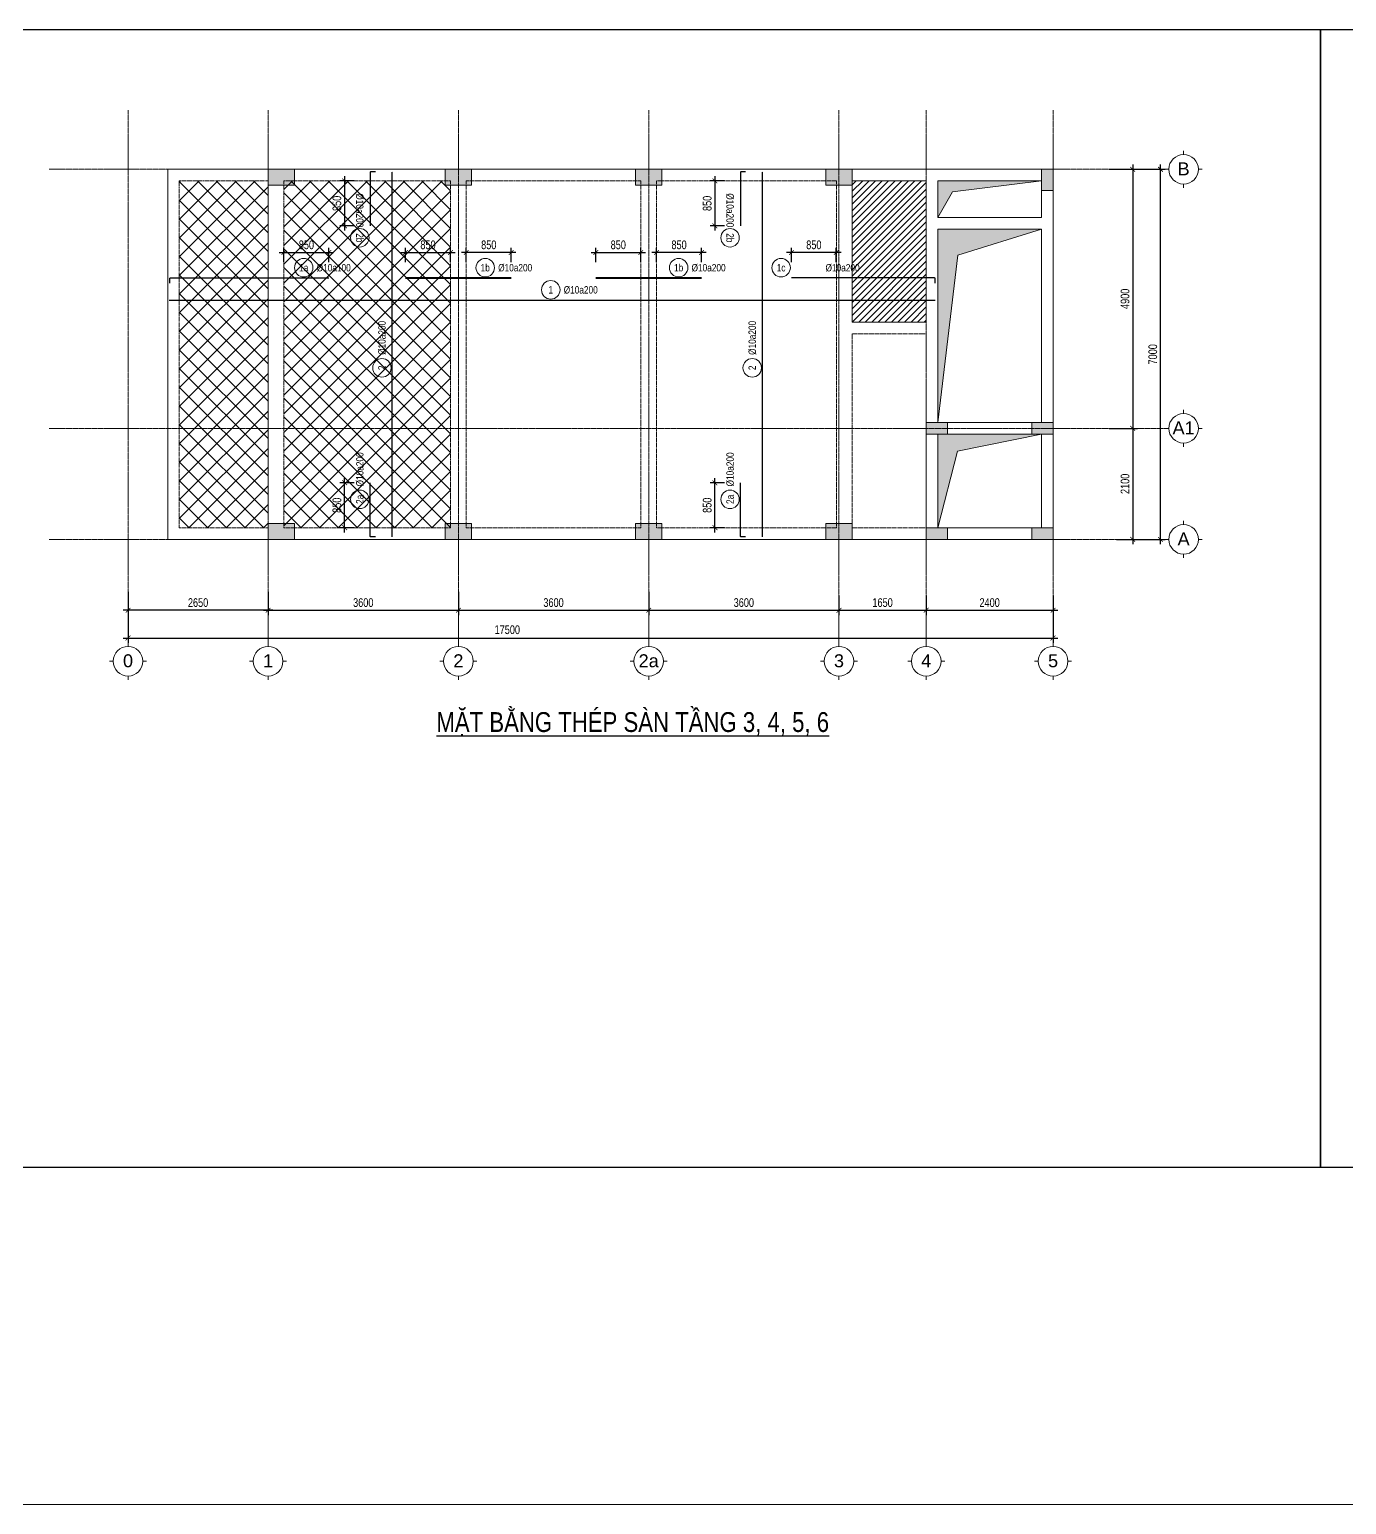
# Model space of a CAD drawing. Extents: x -165145 to 691808, y -202842 to 311040.
# Drawn here: x 266647 to 291563, y -146670 to -118769 of the extents above; entities that cross this region are included whole.
import ezdxf
from ezdxf.enums import TextEntityAlignment as Align

# ---------------------------------------------------------------- set-up
doc = ezdxf.new("R2010")
doc.units = 0
doc.header["$LTSCALE"] = 10
doc.header["$MEASUREMENT"] = 0
for name, pattern in [('CENTER', [2, 1.25, -0.25, 0.25, -0.25]), ('HIDDEN', [2.3807, 1.587, -0.7937]), ('ketcau-1', [2, 1, 1])]:
    doc.linetypes.add(name, pattern=pattern)
doc.layers.get('0').update_dxf_attribs({"linetype": 'CONTINUOUS'})
doc.layers.get('Defpoints').update_dxf_attribs({"color": 5, "linetype": 'CONTINUOUS'})
for name, color, linetype, lineweight in [('DCE_TopBars', 1, 'CONTINUOUS', 40), ('GE_KC_DIM', 1, 'CONTINUOUS', 20), ('GE_KC_HATCH', 250, 'CONTINUOUS', 20), ('GE_KC_NETKHUAT', 9, 'HIDDEN', 20), ('GE_KC_NETMANH', 8, 'CONTINUOUS', 20), ('GE_KC_NETTHAY', 2, 'CONTINUOUS', 20), ('GE_KC_TEXT', 4, 'CONTINUOUS', 20), ('GE_KC_TEXT TRUC', 4, 'CONTINUOUS', 20), ('GE_KC_TRUC', 5, 'CENTER', 20), ('L-SITE', 91, 'CONTINUOUS', 9)]:
    doc.layers.add(name, color=color, linetype=linetype, lineweight=lineweight)
for name, color, linetype in [('GE_KC_AXIS', 5, 'CENTER'), ('GE_KC_STEEL', 6, 'CONTINUOUS'), ('GE_KC_TEXT_BIG', 4, 'CONTINUOUS')]:
    doc.layers.add(name, color=color, linetype=linetype)
doc.styles.add('Arial', font='arial.ttf', dxfattribs={"height": 400})
doc.styles.add('Dce_Text', font='arial.ttf', dxfattribs={"width": 0.8})
doc.styles.add('GE_KC-Arial', font='arial.ttf', dxfattribs={"width": 0.75})
doc.dimstyles.new('GE_KC_DIM75', dxfattribs={"dimscale": 75, "dimtxt": 2.2, "dimasz": 1.2, "dimexe": 1.2, "dimexo": 0, "dimgap": 0.8, "dimtad": 1, "dimdec": 0, "dimzin": 1, "dimdsep": 46, "dimtxsty": 'GE_KC-Arial', "dimblk": 'ARCHTICK', "dimcen": 1.2, "dimdle": 1.2, "dimclrd": 1, "dimclre": 1, "dimclrt": 4, "dimadec": 0, "dimazin": 0, "dimtfac": 1, "dimtdec": 0, "dimtix": 1, "dimtmove": 2, "dimatfit": 3, "dimfxl": 0.15, "dimtvp": 0.833333, "dimtolj": 1, "dimtzin": 0, "dimarcsym": 0})

# ---------------------------------------------------------------- blocks, each defined once
blk = doc.blocks.new('Grid - M_Grid Head - Circle-24584-TẦNG 2')
at = {"layer": 'L-SITE'}
for p, q in [((0, 4), (0, 5)), ((-4, 0), (-5, 0)), ((4, 0), (5, 0)), ((0, -4), (0, -5))]:
    blk.add_line(p, q, dxfattribs=at)
blk.add_circle((0, 0), 4, dxfattribs=at)
blk = doc.blocks.new('_ArchTick')
at = {"color": 0, "linetype": 'ByBlock', "const_width": 0.15}
blk.add_lwpolyline([(-0.5, -0.5), (0.5, 0.5)], dxfattribs=at)
blk = doc.blocks.new('*D1464')
at = {"layer": 'Defpoints', "color": 0, "transparency": 16777216}
for p in [(15914, 7000), (16882, 7000), (16048, 0)]:
    blk.add_point(p, dxfattribs=at)
at = {"layer": 'GE_KC_DIM', "color": 1, "lineweight": -2, "transparency": 16777216}
for p, q in [((15914, 7000), (16972, 7000)), ((16882, -90), (16882, 7090)), ((16048, 0), (16972, 0))]:
    blk.add_line(p, q, dxfattribs=at)
at = {"layer": 'GE_KC_DIM', "color": 1, "lineweight": -2, "transparency": 16777216, "xscale": 90, "yscale": 90, "zscale": 90}
for p, rotation in [((16882, 7000), 90), ((16882, 0), 270)]:
    blk.add_blockref('_ArchTick', p, dxfattribs=dict(at, rotation=rotation))
at = {"layer": 'GE_KC_DIM', "color": 4, "transparency": 16777216, "insert": (16737, 3500), "char_height": 165, "attachment_point": 5, "rotation": 90, "style": 'GE_KC-Arial'}
blk.add_mtext('\\A1;7000', dxfattribs=at)
blk = doc.blocks.new('*D1465')
at = {"layer": 'Defpoints', "color": 0, "transparency": 16777216}
for p in [(0, -991), (3600, -991), (3600, -1341)]:
    blk.add_point(p, dxfattribs=at)
at = {"layer": 'GE_KC_DIM', "color": 1, "lineweight": -2, "transparency": 16777216}
for p, q in [((0, -991), (0, -1431)), ((3600, -991), (3600, -1431)), ((-90, -1341), (3690, -1341))]:
    blk.add_line(p, q, dxfattribs=at)
at = {"layer": 'GE_KC_DIM', "color": 1, "lineweight": -2, "transparency": 16777216, "xscale": 90, "yscale": 90, "zscale": 90, "rotation": 180}
blk.add_blockref('_ArchTick', (0, -1341), dxfattribs=at)
at = {"layer": 'GE_KC_DIM', "color": 1, "lineweight": -2, "transparency": 16777216, "xscale": 90, "yscale": 90, "zscale": 90}
blk.add_blockref('_ArchTick', (3600, -1341), dxfattribs=at)
at = {"layer": 'GE_KC_DIM', "color": 4, "transparency": 16777216, "insert": (1800, -1197), "char_height": 165, "attachment_point": 5, "style": 'GE_KC-Arial'}
blk.add_mtext('\\A1;3600', dxfattribs=at)
blk = doc.blocks.new('*D1466')
at = {"layer": 'Defpoints', "color": 0, "transparency": 16777216}
for p in [(10800, -1062), (12450, -1062), (12450, -1341)]:
    blk.add_point(p, dxfattribs=at)
at = {"layer": 'GE_KC_DIM', "color": 1, "lineweight": -2, "transparency": 16777216}
for p, q in [((10800, -1062), (10800, -1431)), ((12450, -1062), (12450, -1431)), ((10710, -1341), (12540, -1341))]:
    blk.add_line(p, q, dxfattribs=at)
at = {"layer": 'GE_KC_DIM', "color": 1, "lineweight": -2, "transparency": 16777216, "xscale": 90, "yscale": 90, "zscale": 90, "rotation": 180}
blk.add_blockref('_ArchTick', (10800, -1341), dxfattribs=at)
at = {"layer": 'GE_KC_DIM', "color": 1, "lineweight": -2, "transparency": 16777216, "xscale": 90, "yscale": 90, "zscale": 90}
blk.add_blockref('_ArchTick', (12450, -1341), dxfattribs=at)
at = {"layer": 'GE_KC_DIM', "color": 4, "transparency": 16777216, "insert": (11625, -1197), "char_height": 165, "attachment_point": 5, "style": 'GE_KC-Arial'}
blk.add_mtext('\\A1;1650', dxfattribs=at)
blk = doc.blocks.new('*D1467')
at = {"layer": 'Defpoints', "color": 0, "transparency": 16777216}
for p in [(12450, -1062), (14850, -1062), (14850, -1341)]:
    blk.add_point(p, dxfattribs=at)
at = {"layer": 'GE_KC_DIM', "color": 1, "lineweight": -2, "transparency": 16777216}
for p, q in [((12450, -1062), (12450, -1431)), ((14850, -1062), (14850, -1431)), ((12360, -1341), (14940, -1341))]:
    blk.add_line(p, q, dxfattribs=at)
at = {"layer": 'GE_KC_DIM', "color": 1, "lineweight": -2, "transparency": 16777216, "xscale": 90, "yscale": 90, "zscale": 90, "rotation": 180}
blk.add_blockref('_ArchTick', (12450, -1341), dxfattribs=at)
at = {"layer": 'GE_KC_DIM', "color": 1, "lineweight": -2, "transparency": 16777216, "xscale": 90, "yscale": 90, "zscale": 90}
blk.add_blockref('_ArchTick', (14850, -1341), dxfattribs=at)
at = {"layer": 'GE_KC_DIM', "color": 4, "transparency": 16777216, "insert": (13650, -1197), "char_height": 165, "attachment_point": 5, "style": 'GE_KC-Arial'}
blk.add_mtext('\\A1;2400', dxfattribs=at)
blk = doc.blocks.new('*D1468')
at = {"layer": 'Defpoints', "color": 0, "transparency": 16777216}
for p in [(-2650, -991), (14850, -1062), (14850, -1866)]:
    blk.add_point(p, dxfattribs=at)
at = {"layer": 'GE_KC_DIM', "color": 1, "lineweight": -2, "transparency": 16777216}
for p, q in [((-2650, -991), (-2650, -1956)), ((14850, -1062), (14850, -1956)), ((-2740, -1866), (14940, -1866))]:
    blk.add_line(p, q, dxfattribs=at)
at = {"layer": 'GE_KC_DIM', "color": 1, "lineweight": -2, "transparency": 16777216, "xscale": 90, "yscale": 90, "zscale": 90, "rotation": 180}
blk.add_blockref('_ArchTick', (-2650, -1866), dxfattribs=at)
at = {"layer": 'GE_KC_DIM', "color": 1, "lineweight": -2, "transparency": 16777216, "xscale": 90, "yscale": 90, "zscale": 90}
blk.add_blockref('_ArchTick', (14850, -1866), dxfattribs=at)
at = {"layer": 'GE_KC_DIM', "color": 4, "transparency": 16777216, "insert": (4525, -1710), "char_height": 165, "attachment_point": 5, "style": 'GE_KC-Arial'}
blk.add_mtext('\\A1;17500', dxfattribs=at)
blk = doc.blocks.new('*D1469')
at = {"layer": 'Defpoints', "color": 0, "transparency": 16777216}
for p in [(15914, 7000), (15914, 2100), (16357, 2100)]:
    blk.add_point(p, dxfattribs=at)
at = {"layer": 'GE_KC_DIM', "color": 1, "lineweight": -2, "transparency": 16777216}
for p, q in [((15914, 7000), (16447, 7000)), ((16357, 7090), (16357, 2010)), ((15914, 2100), (16447, 2100))]:
    blk.add_line(p, q, dxfattribs=at)
at = {"layer": 'GE_KC_DIM', "color": 1, "lineweight": -2, "transparency": 16777216, "xscale": 90, "yscale": 90, "zscale": 90}
for p, rotation in [((16357, 7000), 90), ((16357, 2100), 270)]:
    blk.add_blockref('_ArchTick', p, dxfattribs=dict(at, rotation=rotation))
at = {"layer": 'GE_KC_DIM', "color": 4, "transparency": 16777216, "insert": (16212, 4550), "char_height": 165, "attachment_point": 5, "rotation": 90, "style": 'GE_KC-Arial'}
blk.add_mtext('\\A1;4900', dxfattribs=at)
blk = doc.blocks.new('*D1470')
at = {"layer": 'Defpoints', "color": 0, "transparency": 16777216}
for p in [(15914, 2100), (16048, 0), (16357, 0)]:
    blk.add_point(p, dxfattribs=at)
at = {"layer": 'GE_KC_DIM', "color": 1, "lineweight": -2, "transparency": 16777216}
for p, q in [((15914, 2100), (16447, 2100)), ((16357, 2190), (16357, -90)), ((16048, 0), (16447, 0))]:
    blk.add_line(p, q, dxfattribs=at)
at = {"layer": 'GE_KC_DIM', "color": 1, "lineweight": -2, "transparency": 16777216, "xscale": 90, "yscale": 90, "zscale": 90}
for p, rotation in [((16357, 2100), 90), ((16357, 0), 270)]:
    blk.add_blockref('_ArchTick', p, dxfattribs=dict(at, rotation=rotation))
at = {"layer": 'GE_KC_DIM', "color": 4, "transparency": 16777216, "insert": (16212, 1050), "char_height": 165, "attachment_point": 5, "rotation": 90, "style": 'GE_KC-Arial'}
blk.add_mtext('\\A1;2100', dxfattribs=at)
blk = doc.blocks.new('*D1471')
at = {"layer": 'Defpoints', "color": 0, "transparency": 16777216}
for p in [(-2650, -991), (0, -991), (-2650, -1341)]:
    blk.add_point(p, dxfattribs=at)
at = {"layer": 'GE_KC_DIM', "color": 1, "lineweight": -2, "transparency": 16777216}
for p, q in [((-2650, -991), (-2650, -1431)), ((0, -991), (0, -1431)), ((90, -1341), (-2740, -1341))]:
    blk.add_line(p, q, dxfattribs=at)
at = {"layer": 'GE_KC_DIM', "color": 1, "lineweight": -2, "transparency": 16777216, "xscale": 90, "yscale": 90, "zscale": 90, "rotation": 180}
blk.add_blockref('_ArchTick', (-2650, -1341), dxfattribs=at)
at = {"layer": 'GE_KC_DIM', "color": 1, "lineweight": -2, "transparency": 16777216, "xscale": 90, "yscale": 90, "zscale": 90}
blk.add_blockref('_ArchTick', (0, -1341), dxfattribs=at)
at = {"layer": 'GE_KC_DIM', "color": 4, "transparency": 16777216, "insert": (-1325, -1197), "char_height": 165, "attachment_point": 5, "style": 'GE_KC-Arial'}
blk.add_mtext('\\A1;2650', dxfattribs=at)
blk = doc.blocks.new('*D1472')
at = {"layer": 'Defpoints', "color": 0, "transparency": 16777216}
for p in [(3600, -991), (7200, -991), (7200, -1341)]:
    blk.add_point(p, dxfattribs=at)
at = {"layer": 'GE_KC_DIM', "color": 1, "lineweight": -2, "transparency": 16777216}
for p, q in [((3600, -991), (3600, -1431)), ((7200, -991), (7200, -1431)), ((3510, -1341), (7290, -1341))]:
    blk.add_line(p, q, dxfattribs=at)
at = {"layer": 'GE_KC_DIM', "color": 1, "lineweight": -2, "transparency": 16777216, "xscale": 90, "yscale": 90, "zscale": 90, "rotation": 180}
blk.add_blockref('_ArchTick', (3600, -1341), dxfattribs=at)
at = {"layer": 'GE_KC_DIM', "color": 1, "lineweight": -2, "transparency": 16777216, "xscale": 90, "yscale": 90, "zscale": 90}
blk.add_blockref('_ArchTick', (7200, -1341), dxfattribs=at)
at = {"layer": 'GE_KC_DIM', "color": 4, "transparency": 16777216, "insert": (5400, -1197), "char_height": 165, "attachment_point": 5, "style": 'GE_KC-Arial'}
blk.add_mtext('\\A1;3600', dxfattribs=at)
blk = doc.blocks.new('*D1473')
at = {"layer": 'Defpoints', "color": 0, "transparency": 16777216}
for p in [(7200, -991), (10800, -1062), (10800, -1341)]:
    blk.add_point(p, dxfattribs=at)
at = {"layer": 'GE_KC_DIM', "color": 1, "lineweight": -2, "transparency": 16777216}
for p, q in [((7200, -991), (7200, -1431)), ((10800, -1062), (10800, -1431)), ((7110, -1341), (10890, -1341))]:
    blk.add_line(p, q, dxfattribs=at)
at = {"layer": 'GE_KC_DIM', "color": 1, "lineweight": -2, "transparency": 16777216, "xscale": 90, "yscale": 90, "zscale": 90, "rotation": 180}
blk.add_blockref('_ArchTick', (7200, -1341), dxfattribs=at)
at = {"layer": 'GE_KC_DIM', "color": 1, "lineweight": -2, "transparency": 16777216, "xscale": 90, "yscale": 90, "zscale": 90}
blk.add_blockref('_ArchTick', (10800, -1341), dxfattribs=at)
at = {"layer": 'GE_KC_DIM', "color": 4, "transparency": 16777216, "insert": (9000, -1197), "char_height": 165, "attachment_point": 5, "style": 'GE_KC-Arial'}
blk.add_mtext('\\A1;3600', dxfattribs=at)
blk = doc.blocks.new('A$C4141f814')
at = {"layer": 'GE_KC_HATCH'}
h = blk.add_hatch(dxfattribs=at)
h.set_pattern_fill('ANSI37', color=256, scale=2000)
h.set_pattern_definition([(45, (-245286.46, -5683.93), (-176.7767, 176.7767), []), (135, (-245286.46, -5683.93), (-176.7767, -176.7767), [])])
h.paths.add_polyline_path([(300, 220), (3450, 220), (3450, 6780), (300, 6780)])
h.paths.add_polyline_path([(-1680, 220), (0, 220), (0, 6780), (-1680, 6780)])
h = blk.add_hatch(dxfattribs=at)
h.set_pattern_fill('ANSI31', color=256, scale=700)
h.set_pattern_definition([(45, (-218733.47, 9309.91), (-61.871843, 61.871843), [])])
h.paths.add_polyline_path([(12450, 6775), (11050, 6785), (11050, 6610), (11050, 6600), (11050, 4110), (12450, 4110)])
h.paths.add_polyline_path([(12384, 4366), (12384, 5829)], flags=16)
h = blk.add_hatch(color=256, dxfattribs=at)
h.dxf.hatch_style = 1
h.paths.add_polyline_path([(12947, 6577), (14630, 6780), (12670, 6780), (12670, 6090)])
h = blk.add_hatch(color=256, dxfattribs=at)
h.dxf.hatch_style = 1
h.paths.add_polyline_path([(12670, 5870), (12670, 2210), (13050, 5379), (14630, 5870)])
h = blk.add_hatch(color=256, dxfattribs=at)
h.dxf.hatch_style = 1
h.paths.add_polyline_path([(13044, 1670), (14630, 1990), (12670, 1990), (12670, 220)])
at = {"layer": 'GE_KC_HATCH', "flags": 128}
for points in [[(12670, 6090), (12947, 6577), (14630, 6780)], [(12670, 2210), (13050, 5379), (14630, 5870)], [(12670, 220), (13044, 1670), (14630, 1990)]]:
    blk.add_lwpolyline(points, dxfattribs=at)
at = {"layer": 'GE_KC_NETKHUAT'}
for p, q in [((-1680, 220), (-1680, 6780)), ((0, 6780), (-1680, 6780)), ((0, 6780), (0, 220)), ((3450, 6780), (300, 6780)), ((300, 6780), (300, 220)), ((3450, 6780), (3450, 220)), ((3750, 6780), (3750, 220)), ((7050, 6780), (3750, 6780)), ((7050, 6780), (7050, 220)), ((10750, 6780), (7350, 6780)), ((7350, 6780), (7350, 220)), ((10750, 6780), (10750, 220)), ((11050, 6780), (11050, 4110)), ((12450, 6780), (11050, 6780)), ((12450, 6780), (12450, 4110)), ((12450, 4110), (11050, 4110)), ((11050, 3890), (11050, 220)), ((12450, 3890), (11050, 3890)), ((12450, 3890), (12450, 220)), ((0, 220), (-1680, 220)), ((3450, 220), (300, 220)), ((7050, 220), (3750, 220)), ((10750, 220), (7350, 220)), ((12450, 220), (11050, 220))]:
    blk.add_line(p, q, dxfattribs=at)
at = {"layer": 'GE_KC_NETTHAY'}
for p, q in [((14850, 7000), (-1900, 7000)), ((-1900, 7000), (-1900, 0)), ((14850, 7000), (14850, 0)), ((12670, 6780), (12670, 6090)), ((14630, 6780), (12670, 6780)), ((14630, 6780), (14630, 6090)), ((14630, 6090), (12670, 6090)), ((12670, 5870), (12670, 2210)), ((14630, 5870), (12670, 5870)), ((14630, 5870), (14630, 2210)), ((12670, 2210), (14630, 2210)), ((12670, 1990), (12670, 220)), ((12670, 1990), (14630, 1990)), ((14630, 1990), (14630, 220)), ((14850, 0), (-1900, 0)), ((14630, 220), (12670, 220))]:
    blk.add_line(p, q, dxfattribs=at)
blk.add_lwpolyline([(11050, 6780), (12450, 6780), (12450, 4110), (11050, 4110)], close=True, dxfattribs=at)
blk = doc.blocks.new('A$Ced011573')
at = {"layer": 'GE_KC_HATCH', "linetype": 'ketcau-1'}
for points in [[(500, 7000), (0, 7000), (0, 6700), (500, 6700)], [(3850, 7000), (3350, 7000), (3350, 6700), (3850, 6700)], [(7450, 7000), (6950, 7000), (6950, 6700), (7450, 6700)], [(11050, 7000), (10550, 7000), (10550, 6700), (11050, 6700)], [(14850, 7000), (14630, 7000), (14630, 6600), (14850, 6600)], [(12850, 2210), (12450, 2210), (12450, 1990), (12850, 1990)], [(14850, 2210), (14450, 2210), (14450, 1990), (14850, 1990)], [(500, 300), (0, 300), (0, 0), (500, 0)], [(3850, 300), (3350, 300), (3350, 0), (3850, 0)], [(7450, 300), (6950, 300), (6950, 0), (7450, 0)], [(11050, 300), (10550, 300), (10550, 0), (11050, 0)], [(12850, 220), (12450, 220), (12450, 0), (12850, 0)], [(14850, 220), (14450, 220), (14450, 0), (14850, 0)]]:
    blk.add_hatch(color=1, dxfattribs=at).paths.add_polyline_path(points)
at = {"layer": 'GE_KC_NETTHAY', "linetype": 'Continuous'}
for points in [[(500, 7000), (0, 7000), (0, 6700), (500, 6700)], [(3850, 7000), (3350, 7000), (3350, 6700), (3850, 6700)], [(7450, 7000), (6950, 7000), (6950, 6700), (7450, 6700)], [(11050, 7000), (10550, 7000), (10550, 6700), (11050, 6700)], [(14850, 7000), (14630, 7000), (14630, 6600), (14850, 6600)], [(12850, 2210), (12450, 2210), (12450, 1990), (12850, 1990)], [(14850, 2210), (14450, 2210), (14450, 1990), (14850, 1990)], [(500, 300), (0, 300), (0, 0), (500, 0)], [(3850, 300), (3350, 300), (3350, 0), (3850, 0)], [(7450, 300), (6950, 300), (6950, 0), (7450, 0)], [(11050, 300), (10550, 300), (10550, 0), (11050, 0)], [(12850, 220), (12450, 220), (12450, 0), (12850, 0)], [(14850, 220), (14450, 220), (14450, 0), (14850, 0)]]:
    blk.add_lwpolyline(points, close=True, dxfattribs=at)
blk = doc.blocks.new('*U3110')
at = {"layer": 'DCE_TopBars'}
blk.add_lwpolyline([(-1879, 0), (978, 0)], dxfattribs=at)
at = {"layer": 'GE_KC_DIM'}
blk.add_circle((275, 278), 250, dxfattribs=at)
at = {"layer": 'GE_KC_TEXT', "style": 'Dce_Text', "width": 0.8}
blk.add_attdef('SHT', text='', height=200, dxfattribs=at).set_placement((275, 278), align=Align.MIDDLE_CENTER)
blk.add_attdef('DKVAKC', text='', height=200, dxfattribs=at).set_placement((625, 278), align=Align.MIDDLE_LEFT)
blk = doc.blocks.new('*U3082')
at = {"layer": 'GE_KC_DIM'}
blk.add_circle((275, 278), 250, dxfattribs=at)
at = {"layer": 'GE_KC_STEEL', "linetype": 'HIDDEN'}
blk.add_line((-10037, 0), (10665, 0), dxfattribs=at)
at = {"layer": 'GE_KC_TEXT', "style": 'Dce_Text', "width": 0.8}
blk.add_attdef('SHT', text='', height=200, dxfattribs=at).set_placement((275, 278), align=Align.MIDDLE_CENTER)
blk.add_attdef('DKVAKC', text='', height=200, dxfattribs=at).set_placement((625, 278), align=Align.MIDDLE_LEFT)
blk = doc.blocks.new('*U3083')
at = {"layer": 'GE_KC_DIM'}
blk.add_circle((275, 278), 250, dxfattribs=at)
at = {"layer": 'GE_KC_STEEL'}
blk.add_lwpolyline([(-3347, -143), (-3347, -15, -0.414214), (-3332, 0), (955, 0)], format="xyb", dxfattribs=at)
at = {"layer": 'GE_KC_TEXT', "style": 'Dce_Text', "width": 0.8}
blk.add_attdef('SHT', text='', height=200, dxfattribs=at).set_placement((275, 278), align=Align.MIDDLE_CENTER)
blk.add_attdef('DKVAKC', text='', height=200, dxfattribs=at).set_placement((625, 278), align=Align.MIDDLE_LEFT)
blk = doc.blocks.new('*D2060')
at = {"layer": 'Defpoints', "color": 0, "transparency": 16777216}
for p in [(272311, -122987), (271461, -123170), (272311, -123170)]:
    blk.add_point(p, dxfattribs=at)
at = {"layer": 'GE_KC_DIM', "color": 1, "lineweight": -2, "transparency": 16777216}
for p, q in [((271371, -122987), (272401, -122987)), ((271461, -123170), (271461, -122897)), ((272311, -123170), (272311, -122897))]:
    blk.add_line(p, q, dxfattribs=at)
at = {"layer": 'GE_KC_DIM', "color": 1, "lineweight": -2, "transparency": 16777216, "xscale": 90, "yscale": 90, "zscale": 90, "rotation": 180}
blk.add_blockref('_ArchTick', (271461, -122987), dxfattribs=at)
at = {"layer": 'GE_KC_DIM', "color": 1, "lineweight": -2, "transparency": 16777216, "xscale": 90, "yscale": 90, "zscale": 90}
blk.add_blockref('_ArchTick', (272311, -122987), dxfattribs=at)
at = {"layer": 'GE_KC_DIM', "color": 4, "transparency": 16777216, "insert": (271886, -122843), "char_height": 165, "attachment_point": 5, "style": 'GE_KC-Arial'}
blk.add_mtext('\\A1;850', dxfattribs=at)
blk = doc.blocks.new('*D2061')
at = {"layer": 'Defpoints', "color": 0, "transparency": 16777216}
for p in [(274611, -122987), (273761, -123170), (274611, -123170)]:
    blk.add_point(p, dxfattribs=at)
at = {"layer": 'GE_KC_DIM', "color": 1, "lineweight": -2, "transparency": 16777216}
for p, q in [((273671, -122987), (274701, -122987)), ((273761, -123170), (273761, -122897)), ((274611, -123170), (274611, -122897))]:
    blk.add_line(p, q, dxfattribs=at)
at = {"layer": 'GE_KC_DIM', "color": 1, "lineweight": -2, "transparency": 16777216, "xscale": 90, "yscale": 90, "zscale": 90, "rotation": 180}
blk.add_blockref('_ArchTick', (273761, -122987), dxfattribs=at)
at = {"layer": 'GE_KC_DIM', "color": 1, "lineweight": -2, "transparency": 16777216, "xscale": 90, "yscale": 90, "zscale": 90}
blk.add_blockref('_ArchTick', (274611, -122987), dxfattribs=at)
at = {"layer": 'GE_KC_DIM', "color": 4, "transparency": 16777216, "insert": (274186, -122843), "char_height": 165, "attachment_point": 5, "style": 'GE_KC-Arial'}
blk.add_mtext('\\A1;850', dxfattribs=at)
blk = doc.blocks.new('*D2062')
at = {"layer": 'Defpoints', "color": 0, "transparency": 16777216}
for p in [(274911, -122987), (274911, -123170), (275761, -123170)]:
    blk.add_point(p, dxfattribs=at)
at = {"layer": 'GE_KC_DIM', "color": 1, "lineweight": -2, "transparency": 16777216}
for p, q in [((275851, -122987), (274821, -122987)), ((274911, -123170), (274911, -122897)), ((275761, -123170), (275761, -122897))]:
    blk.add_line(p, q, dxfattribs=at)
at = {"layer": 'GE_KC_DIM', "color": 1, "lineweight": -2, "transparency": 16777216, "xscale": 90, "yscale": 90, "zscale": 90, "rotation": 180}
blk.add_blockref('_ArchTick', (274911, -122987), dxfattribs=at)
at = {"layer": 'GE_KC_DIM', "color": 1, "lineweight": -2, "transparency": 16777216, "xscale": 90, "yscale": 90, "zscale": 90}
blk.add_blockref('_ArchTick', (275761, -122987), dxfattribs=at)
at = {"layer": 'GE_KC_DIM', "color": 4, "transparency": 16777216, "insert": (275336, -122843), "char_height": 165, "attachment_point": 5, "style": 'GE_KC-Arial'}
blk.add_mtext('\\A1;850', dxfattribs=at)
blk = doc.blocks.new('*U3079')
at = {"layer": 'DCE_TopBars'}
blk.add_lwpolyline([(-1963, 0), (894, 0)], dxfattribs=at)
at = {"layer": 'GE_KC_DIM'}
blk.add_circle((275, 278), 250, dxfattribs=at)
at = {"layer": 'GE_KC_TEXT', "style": 'Dce_Text', "width": 0.8}
blk.add_attdef('SHT', text='', height=200, dxfattribs=at).set_placement((275, 278), align=Align.MIDDLE_CENTER)
blk.add_attdef('DKVAKC', text='', height=200, dxfattribs=at).set_placement((625, 278), align=Align.MIDDLE_LEFT)
blk = doc.blocks.new('*D2064')
at = {"layer": 'Defpoints', "color": 0, "transparency": 16777216}
for p in [(278211, -122987), (277361, -123170), (278211, -123170)]:
    blk.add_point(p, dxfattribs=at)
at = {"layer": 'GE_KC_DIM', "color": 1, "lineweight": -2, "transparency": 16777216}
for p, q in [((277271, -122987), (278301, -122987)), ((277361, -123170), (277361, -122897)), ((278211, -123170), (278211, -122897))]:
    blk.add_line(p, q, dxfattribs=at)
at = {"layer": 'GE_KC_DIM', "color": 1, "lineweight": -2, "transparency": 16777216, "xscale": 90, "yscale": 90, "zscale": 90, "rotation": 180}
blk.add_blockref('_ArchTick', (277361, -122987), dxfattribs=at)
at = {"layer": 'GE_KC_DIM', "color": 1, "lineweight": -2, "transparency": 16777216, "xscale": 90, "yscale": 90, "zscale": 90}
blk.add_blockref('_ArchTick', (278211, -122987), dxfattribs=at)
at = {"layer": 'GE_KC_DIM', "color": 4, "transparency": 16777216, "insert": (277786, -122843), "char_height": 165, "attachment_point": 5, "style": 'GE_KC-Arial'}
blk.add_mtext('\\A1;850', dxfattribs=at)
blk = doc.blocks.new('*D2065')
at = {"layer": 'Defpoints', "color": 0, "transparency": 16777216}
for p in [(278511, -122987), (278511, -123170), (279361, -123170)]:
    blk.add_point(p, dxfattribs=at)
at = {"layer": 'GE_KC_DIM', "color": 1, "lineweight": -2, "transparency": 16777216}
for p, q in [((279451, -122987), (278421, -122987)), ((278511, -123170), (278511, -122897)), ((279361, -123170), (279361, -122897))]:
    blk.add_line(p, q, dxfattribs=at)
at = {"layer": 'GE_KC_DIM', "color": 1, "lineweight": -2, "transparency": 16777216, "xscale": 90, "yscale": 90, "zscale": 90, "rotation": 180}
blk.add_blockref('_ArchTick', (278511, -122987), dxfattribs=at)
at = {"layer": 'GE_KC_DIM', "color": 1, "lineweight": -2, "transparency": 16777216, "xscale": 90, "yscale": 90, "zscale": 90}
blk.add_blockref('_ArchTick', (279361, -122987), dxfattribs=at)
at = {"layer": 'GE_KC_DIM', "color": 4, "transparency": 16777216, "insert": (278936, -122843), "char_height": 165, "attachment_point": 5, "style": 'GE_KC-Arial'}
blk.add_mtext('\\A1;850', dxfattribs=at)
blk = doc.blocks.new('*U3078')
at = {"layer": 'GE_KC_DIM'}
blk.add_circle((1300, 278), 250, dxfattribs=at)
at = {"layer": 'GE_KC_STEEL'}
blk.add_lwpolyline([(-2864, -143), (-2864, -15, -0.414214), (-2849, 0), (1021, 0)], format="xyb", dxfattribs=at)
at = {"layer": 'GE_KC_TEXT', "style": 'Dce_Text', "width": 0.8}
blk.add_attdef('DKVAKC', text='', height=200, dxfattribs=at).set_placement((98, 278), align=Align.MIDDLE_LEFT)
blk.add_attdef('SHT', text='', height=200, dxfattribs=at).set_placement((1300, 278), align=Align.MIDDLE_CENTER)
blk = doc.blocks.new('*D2066')
at = {"layer": 'Defpoints', "color": 0, "transparency": 16777216}
for p in [(281061, -122987), (281061, -123170), (281911, -123170)]:
    blk.add_point(p, dxfattribs=at)
at = {"layer": 'GE_KC_DIM', "color": 1, "lineweight": -2, "transparency": 16777216}
for p, q in [((282001, -122987), (280971, -122987)), ((281061, -123170), (281061, -122897)), ((281911, -123170), (281911, -122897))]:
    blk.add_line(p, q, dxfattribs=at)
at = {"layer": 'GE_KC_DIM', "color": 1, "lineweight": -2, "transparency": 16777216, "xscale": 90, "yscale": 90, "zscale": 90, "rotation": 180}
blk.add_blockref('_ArchTick', (281061, -122987), dxfattribs=at)
at = {"layer": 'GE_KC_DIM', "color": 1, "lineweight": -2, "transparency": 16777216, "xscale": 90, "yscale": 90, "zscale": 90}
blk.add_blockref('_ArchTick', (281911, -122987), dxfattribs=at)
at = {"layer": 'GE_KC_DIM', "color": 4, "transparency": 16777216, "insert": (281486, -122843), "char_height": 165, "attachment_point": 5, "style": 'GE_KC-Arial'}
blk.add_mtext('\\A1;850', dxfattribs=at)
blk = doc.blocks.new('*U3080')
at = {"layer": 'GE_KC_DIM'}
blk.add_circle((275, 278), 250, dxfattribs=at)
at = {"layer": 'GE_KC_STEEL', "linetype": 'HIDDEN'}
blk.add_line((-4288, 0), (5569, 0), dxfattribs=at)
at = {"layer": 'GE_KC_TEXT', "style": 'Dce_Text', "width": 0.8}
blk.add_attdef('SHT', text='', height=200, dxfattribs=at).set_placement((275, 278), align=Align.MIDDLE_CENTER)
blk.add_attdef('DKVAKC', text='', height=200, dxfattribs=at).set_placement((625, 278), align=Align.MIDDLE_LEFT)
blk = doc.blocks.new('*U3081')
at = {"layer": 'GE_KC_DIM'}
blk.add_circle((275, 278), 250, dxfattribs=at)
at = {"layer": 'GE_KC_STEEL'}
blk.add_lwpolyline([(-735, -143), (-735, -15, -0.414214), (-720, 0), (723, 0)], format="xyb", dxfattribs=at)
at = {"layer": 'GE_KC_TEXT', "style": 'Dce_Text', "width": 0.8}
blk.add_attdef('SHT', text='', height=200, dxfattribs=at).set_placement((275, 278), align=Align.MIDDLE_CENTER)
blk.add_attdef('DKVAKC', text='', height=200, dxfattribs=at).set_placement((625, 278), align=Align.MIDDLE_LEFT)
blk = doc.blocks.new('*D2063')
at = {"layer": 'Defpoints', "color": 0, "transparency": 16777216}
for p in [(279614, -127343), (279796, -127343), (279796, -128193)]:
    blk.add_point(p, dxfattribs=at)
at = {"layer": 'GE_KC_DIM', "color": 1, "lineweight": -2, "transparency": 16777216}
for p, q in [((279796, -127343), (279524, -127343)), ((279614, -128283), (279614, -127253)), ((279796, -128193), (279524, -128193))]:
    blk.add_line(p, q, dxfattribs=at)
at = {"layer": 'GE_KC_DIM', "color": 1, "lineweight": -2, "transparency": 16777216, "xscale": 90, "yscale": 90, "zscale": 90}
for p, rotation in [((279614, -127343), 90), ((279614, -128193), 270)]:
    blk.add_blockref('_ArchTick', p, dxfattribs=dict(at, rotation=rotation))
at = {"layer": 'GE_KC_DIM', "color": 4, "transparency": 16777216, "insert": (279469, -127768), "char_height": 165, "attachment_point": 5, "rotation": 90, "style": 'GE_KC-Arial'}
blk.add_mtext('\\A1;850', dxfattribs=at)
blk = doc.blocks.new('*U3104')
at = {"layer": 'GE_KC_DIM'}
blk.add_circle((961, 278), 250, dxfattribs=at)
at = {"layer": 'GE_KC_STEEL'}
blk.add_lwpolyline([(-818, -143), (-818, -15, -0.414214), (-803, 0), (639, 0)], format="xyb", dxfattribs=at)
at = {"layer": 'GE_KC_TEXT', "style": 'Dce_Text', "width": 0.8}
blk.add_attdef('DKVAKC', text='', height=200, dxfattribs=at).set_placement((-241, 278), align=Align.MIDDLE_LEFT)
blk.add_attdef('SHT', text='', height=200, dxfattribs=at).set_placement((961, 278), align=Align.MIDDLE_CENTER)
blk = doc.blocks.new('*D2067')
at = {"layer": 'Defpoints', "color": 0, "transparency": 16777216}
for p in [(279796, -121633), (279614, -122483), (279796, -122483)]:
    blk.add_point(p, dxfattribs=at)
at = {"layer": 'GE_KC_DIM', "color": 1, "lineweight": -2, "transparency": 16777216}
for p, q in [((279796, -121633), (279524, -121633)), ((279614, -121543), (279614, -122573)), ((279796, -122483), (279524, -122483))]:
    blk.add_line(p, q, dxfattribs=at)
at = {"layer": 'GE_KC_DIM', "color": 1, "lineweight": -2, "transparency": 16777216, "xscale": 90, "yscale": 90, "zscale": 90}
for p, rotation in [((279614, -121633), 90), ((279614, -122483), 270)]:
    blk.add_blockref('_ArchTick', p, dxfattribs=dict(at, rotation=rotation))
at = {"layer": 'GE_KC_DIM', "color": 4, "transparency": 16777216, "insert": (279469, -122058), "char_height": 165, "attachment_point": 5, "rotation": 90, "style": 'GE_KC-Arial'}
blk.add_mtext('\\A1;850', dxfattribs=at)
blk = doc.blocks.new('*U3091')
at = {"layer": 'GE_KC_DIM'}
blk.add_circle((275, 278), 250, dxfattribs=at)
at = {"layer": 'GE_KC_STEEL', "linetype": 'HIDDEN'}
blk.add_line((-4288, 0), (5569, 0), dxfattribs=at)
at = {"layer": 'GE_KC_TEXT', "style": 'Dce_Text', "width": 0.8}
blk.add_attdef('SHT', text='', height=200, dxfattribs=at).set_placement((275, 278), align=Align.MIDDLE_CENTER)
blk.add_attdef('DKVAKC', text='', height=200, dxfattribs=at).set_placement((625, 278), align=Align.MIDDLE_LEFT)
blk = doc.blocks.new('*U3086')
at = {"layer": 'GE_KC_DIM'}
blk.add_circle((275, 278), 250, dxfattribs=at)
at = {"layer": 'GE_KC_STEEL'}
blk.add_lwpolyline([(-735, -143), (-735, -15, -0.414214), (-720, 0), (723, 0)], format="xyb", dxfattribs=at)
at = {"layer": 'GE_KC_TEXT', "style": 'Dce_Text', "width": 0.8}
blk.add_attdef('SHT', text='', height=200, dxfattribs=at).set_placement((275, 278), align=Align.MIDDLE_CENTER)
blk.add_attdef('DKVAKC', text='', height=200, dxfattribs=at).set_placement((625, 278), align=Align.MIDDLE_LEFT)
blk = doc.blocks.new('*D2134')
at = {"layer": 'Defpoints', "color": 0, "transparency": 16777216}
for p in [(272609, -127343), (272791, -127343), (272791, -128193)]:
    blk.add_point(p, dxfattribs=at)
at = {"layer": 'GE_KC_DIM', "color": 1, "lineweight": -2, "transparency": 16777216}
for p, q in [((272791, -127343), (272519, -127343)), ((272609, -128283), (272609, -127253)), ((272791, -128193), (272519, -128193))]:
    blk.add_line(p, q, dxfattribs=at)
at = {"layer": 'GE_KC_DIM', "color": 1, "lineweight": -2, "transparency": 16777216, "xscale": 90, "yscale": 90, "zscale": 90}
for p, rotation in [((272609, -127343), 90), ((272609, -128193), 270)]:
    blk.add_blockref('_ArchTick', p, dxfattribs=dict(at, rotation=rotation))
at = {"layer": 'GE_KC_DIM', "color": 4, "transparency": 16777216, "insert": (272464, -127768), "char_height": 165, "attachment_point": 5, "rotation": 90, "style": 'GE_KC-Arial'}
blk.add_mtext('\\A1;850', dxfattribs=at)
blk = doc.blocks.new('*U3087')
at = {"layer": 'GE_KC_DIM'}
blk.add_circle((961, 278), 250, dxfattribs=at)
at = {"layer": 'GE_KC_STEEL'}
blk.add_lwpolyline([(-818, -143), (-818, -15, -0.414214), (-803, 0), (639, 0)], format="xyb", dxfattribs=at)
at = {"layer": 'GE_KC_TEXT', "style": 'Dce_Text', "width": 0.8}
blk.add_attdef('DKVAKC', text='', height=200, dxfattribs=at).set_placement((-241, 278), align=Align.MIDDLE_LEFT)
blk.add_attdef('SHT', text='', height=200, dxfattribs=at).set_placement((961, 278), align=Align.MIDDLE_CENTER)
blk = doc.blocks.new('*D2133')
at = {"layer": 'Defpoints', "color": 0, "transparency": 16777216}
for p in [(272791, -121633), (272609, -122483), (272791, -122483)]:
    blk.add_point(p, dxfattribs=at)
at = {"layer": 'GE_KC_DIM', "color": 1, "lineweight": -2, "transparency": 16777216}
for p, q in [((272791, -121633), (272519, -121633)), ((272609, -121543), (272609, -122573)), ((272791, -122483), (272519, -122483))]:
    blk.add_line(p, q, dxfattribs=at)
at = {"layer": 'GE_KC_DIM', "color": 1, "lineweight": -2, "transparency": 16777216, "xscale": 90, "yscale": 90, "zscale": 90}
for p, rotation in [((272609, -121633), 90), ((272609, -122483), 270)]:
    blk.add_blockref('_ArchTick', p, dxfattribs=dict(at, rotation=rotation))
at = {"layer": 'GE_KC_DIM', "color": 4, "transparency": 16777216, "insert": (272464, -122058), "char_height": 165, "attachment_point": 5, "rotation": 90, "style": 'GE_KC-Arial'}
blk.add_mtext('\\A1;850', dxfattribs=at)
blk = doc.blocks.new('TRUC')
at = {"layer": 'GE_KC_TRUC', "ltscale": 2}
for p, q in [((-2650, -1955.6), (-2650, 8124.4)), ((0, -1955.6), (0, 8124.4)), ((3600, -1955.6), (3600, 8124.4)), ((7200, -1955.6), (7200, 8124.4)), ((10800, -1955.6), (10800, 8124.4)), ((12450, -1955.6), (12450, 8124.4)), ((14850, -1955.6), (14850, 8124.4)), ((-4139.6, 7000), (16969.7, 7000)), ((-4139.6, 2100), (16969.7, 2100)), ((-4139.6, 0), (16969.7, 0))]:
    blk.add_line(p, q, dxfattribs=at)
at = {"layer": 'GE_KC_TEXT TRUC', "lineweight": 9, "xscale": 70, "yscale": 70, "zscale": 70, "rotation": 270}
for p in [(17319.7, 7000), (17319.7, 2100), (17319.7, 0), (-2650, -2305.6), (0, -2305.6), (3600, -2305.6), (7200, -2305.6), (10800, -2305.6), (12450, -2305.6), (14850, -2305.6)]:
    blk.add_blockref('Grid - M_Grid Head - Circle-24584-TẦNG 2', p, dxfattribs=at)
at = {"layer": 'GE_KC_TEXT TRUC', "style": 'Arial'}
for s, p in [('B', (17319.7, 6886.4)), ('A1', (17319.7, 1986.4)), ('A', (17319.7, -113.6)), ('0', (-2650, -2419.2)), ('1', (0, -2419.2)), ('2', (3600, -2419.2)), ('2a', (7200, -2419.2)), ('3', (10800, -2419.2)), ('4', (12450, -2419.2)), ('5', (14850, -2419.2))]:
    blk.add_text(s, height=245, dxfattribs=at).set_placement(p, align=Align.CENTER)
at = {"layer": 'GE_KC_DIM'}
for base, p1, p2, picture, middle in [((16881.7, 7000), (16048.4, 0), (15914.3, 7000), '*D1464', (16737.4, 3500)), ((16356.7, 2100), (15914.3, 7000), (15914.3, 2100), '*D1469', (16212.4, 4550)), ((16356.7, 0), (15914.3, 2100), (16048.4, 0), '*D1470', (16212.4, 1050))]:
    dim = blk.add_linear_dim(base=base, p1=p1, p2=p2, angle=90, dimstyle='GE_KC_DIM75', dxfattribs=at)
    dim.commit()
    dim.dimension.update_dxf_attribs({"geometry": picture, "text_midpoint": middle})
dim = blk.add_linear_dim(base=(14850, -1866.2), p1=(-2650, -990.7), p2=(14850, -1061.9), dimstyle='GE_KC_DIM75', dxfattribs=at)
dim.commit()
dim.dimension.update_dxf_attribs({"geometry": '*D1468', "text_midpoint": (4525, -1710.5), "dimtype": 128})
for base, p1, p2, picture, middle in [((-2650, -1341.2), (0, -990.7), (-2650, -990.7), '*D1471', (-1325, -1197)), ((3600, -1341.2), (0, -990.7), (3600, -990.7), '*D1465', (1800, -1196.9)), ((7200, -1341.2), (3600, -990.7), (7200, -990.7), '*D1472', (5400, -1196.9)), ((10800, -1341.2), (7200, -990.7), (10800, -1061.9), '*D1473', (9000, -1196.9)), ((12450, -1341.2), (10800, -1061.9), (12450, -1061.9), '*D1466', (11625, -1197)), ((14850, -1341.2), (12450, -1061.9), (14850, -1061.9), '*D1467', (13650, -1197))]:
    dim = blk.add_linear_dim(base=base, p1=p1, p2=p2, dimstyle='GE_KC_DIM75', dxfattribs=at)
    dim.commit()
    dim.dimension.update_dxf_attribs({"geometry": picture, "text_midpoint": middle})

msp = doc.modelspace()

# ---------------------------------------------------------------- linework, layer by layer
at = {"layer": 'Defpoints'}
for points in [[(265197.50782, -118768.70056), (291072.50782, -118768.70056), (291072.50782, -140293.70056), (265197.50782, -140293.70056)], [(291072.50782, -118768.70056), (316947.50782, -118768.70056), (316947.50782, -140293.70056), (291072.50782, -140293.70056)]]:
    msp.add_lwpolyline(points, close=True, dxfattribs=at)
at = {"layer": 'GE_KC_NETMANH'}
for p, q in [((174130.40086, -118768.70056), (385223.40086, -118768.70056)), ((174130.40086, -146670.21444), (385223.40086, -146670.21444))]:
    msp.add_line(p, q, dxfattribs=at)

# ---------------------------------------------------------------- block references
ref = msp.add_blockref('*U3087', (273090.4881, -122035.8949), dxfattribs=dict(xscale=-0.7, yscale=0.7, zscale=0.7, rotation=90))
ref.add_attrib('DKVAKC', '%%c10a200', dxfattribs={"layer": 'GE_KC_TEXT', "height": 140, "rotation": 270, "style": 'Dce_Text', "width": 0.8}).set_placement((272896.16866, -121867.10908), align=Align.MIDDLE_LEFT)
ref.add_attrib('SHT', '2b', dxfattribs={"layer": 'GE_KC_TEXT', "height": 140, "rotation": 270, "style": 'Dce_Text', "width": 0.8}).set_placement((272896.16866, -122708.86454), align=Align.MIDDLE_CENTER)
at = {"xscale": 0.7, "yscale": 0.7, "zscale": 0.7, "rotation": 90}
for name, p, values in [('*U3091', (273509.4317, -125361.46647), {'DKVAKC': '%%c10a200', 'SHT': '2'}), ('*U3080', (280514.46397, -125361.46647), {'DKVAKC': '%%c10a200', 'SHT': '2'}), ('*U3086', (273090.4881, -127849.22588), {'DKVAKC': '%%c10a200', 'SHT': '2a'}), ('*U3081', (280095.52037, -127849.22588), {'DKVAKC': '%%c10a200', 'SHT': '2a'})]:
    msp.add_blockref(name, p, dxfattribs=at).add_auto_attribs(values)
ref = msp.add_blockref('*U3104', (280095.52037, -122035.8949), dxfattribs=dict(xscale=-0.7, yscale=0.7, zscale=0.7, rotation=90))
ref.add_attrib('DKVAKC', '%%c10a200', dxfattribs={"layer": 'GE_KC_TEXT', "height": 140, "rotation": 270, "style": 'Dce_Text', "width": 0.8}).set_placement((279901.20093, -121867.10908), align=Align.MIDDLE_LEFT)
ref.add_attrib('SHT', '2b', dxfattribs={"layer": 'GE_KC_TEXT', "height": 140, "rotation": 270, "style": 'Dce_Text', "width": 0.8}).set_placement((279901.20093, -122708.86454), align=Align.MIDDLE_CENTER)
at = {"xscale": 0.7, "yscale": 0.7, "zscale": 0.7}
for name, p, values in [('*U3083', (271643.16265, -123469.2622), {'DKVAKC': '%%c10a100', 'SHT': '1a'}), ('*U3110', (275076.708, -123469.2622), {'DKVAKC': '%%c10a200', 'SHT': '1b'}), ('*U3079', (278735.48856, -123469.2622), {'DKVAKC': '%%c10a200', 'SHT': '1b'}), ('*U3082', (276316.14525, -123888.20579), {'DKVAKC': '%%c10a200', 'SHT': '1'})]:
    msp.add_blockref(name, p, dxfattribs=at).add_auto_attribs(values)
ref = msp.add_blockref('*U3078', (281776.33628, -123469.2622), dxfattribs=dict(xscale=-0.7, yscale=0.7, zscale=0.7))
ref.add_attrib('DKVAKC', '%%c10a200', dxfattribs={"layer": 'GE_KC_TEXT', "height": 140, "style": 'Dce_Text', "width": 0.8}).set_placement((281707.99241, -123274.94276), align=Align.MIDDLE_LEFT)
ref.add_attrib('SHT', '1c', dxfattribs={"layer": 'GE_KC_TEXT', "height": 140, "style": 'Dce_Text', "width": 0.8}).set_placement((280866.23695, -123274.94276), align=Align.MIDDLE_CENTER)
at = {"layer": 'GE_KC_AXIS', "linetype": 'Continuous'}
msp.add_blockref('TRUC', (271161.45846, -128413.40404), dxfattribs=at)
at = {"layer": 'GE_KC_NETKHUAT'}
msp.add_blockref('A$C4141f814', (271161.45846, -128413.40404), dxfattribs=at)
at = {"layer": 'GE_KC_TEXT'}
msp.add_blockref('A$Ced011573', (271161.45846, -128413.40404), dxfattribs=at)

# ---------------------------------------------------------------- texts
at = {"layer": 'GE_KC_TEXT_BIG', "style": 'GE_KC-Arial', "width": 0.8}
msp.add_text('%%UMẶT BẰNG THÉP SÀN TẦNG 3, 4, 5, 6', height=375, dxfattribs=at).set_placement((278059.73122, -132056.93461), align=Align.CENTER)

# ---------------------------------------------------------------- dimensions: what is measured, and where the dimension line sits
at = {"layer": 'GE_KC_DIM'}
for base, p1, p2, angle, picture, middle in [((272608.60744, -122483.40457), (272791.35057, -121633.40457), (272791.35057, -122483.40457), 270, '*D2133', (272464.36289, -122058.40457)), ((279613.6397, -122483.40457), (279796.38284, -121633.40457), (279796.38284, -122483.40457), 270, '*D2067', (279469.39516, -122058.40457)), ((274911.45846, -122987.38153), (275761.45846, -123170.12467), (274911.45846, -123170.12467), 180, '*D2062', (275336.45846, -122843.13699)), ((278511.45846, -122987.38153), (279361.45846, -123170.12467), (278511.45846, -123170.12467), 180, '*D2065', (278936.45846, -122843.13699)), ((281061.45846, -122987.38153), (281911.45846, -123170.12467), (281061.45846, -123170.12467), 180, '*D2066', (281486.45846, -122843.13699)), ((272608.60744, -127343.39587), (272791.35057, -128193.39587), (272791.35057, -127343.39587), 90, '*D2134', (272464.36289, -127768.39587)), ((279613.6397, -127343.39587), (279796.38284, -128193.39587), (279796.38284, -127343.39587), 90, '*D2063', (279469.39516, -127768.39587))]:
    dim = msp.add_linear_dim(base=base, p1=p1, p2=p2, angle=angle, dimstyle='GE_KC_DIM75', dxfattribs=at)
    dim.commit()
    dim.dimension.update_dxf_attribs({"geometry": picture, "text_midpoint": middle})
for base, p1, p2, picture, middle in [((272311.45846, -122987.38153), (271461.45846, -123170.12467), (272311.45846, -123170.12467), '*D2060', (271886.45846, -122843.13699)), ((274611.45846, -122987.38153), (273761.45846, -123170.12467), (274611.45846, -123170.12467), '*D2061', (274186.45846, -122843.13699)), ((278211.45846, -122987.38153), (277361.45846, -123170.12467), (278211.45846, -123170.12467), '*D2064', (277786.45846, -122843.13699))]:
    dim = msp.add_linear_dim(base=base, p1=p1, p2=p2, dimstyle='GE_KC_DIM75', dxfattribs=at)
    dim.commit()
    dim.dimension.update_dxf_attribs({"geometry": picture, "text_midpoint": middle})

doc.saveas('drawing.dxf')
